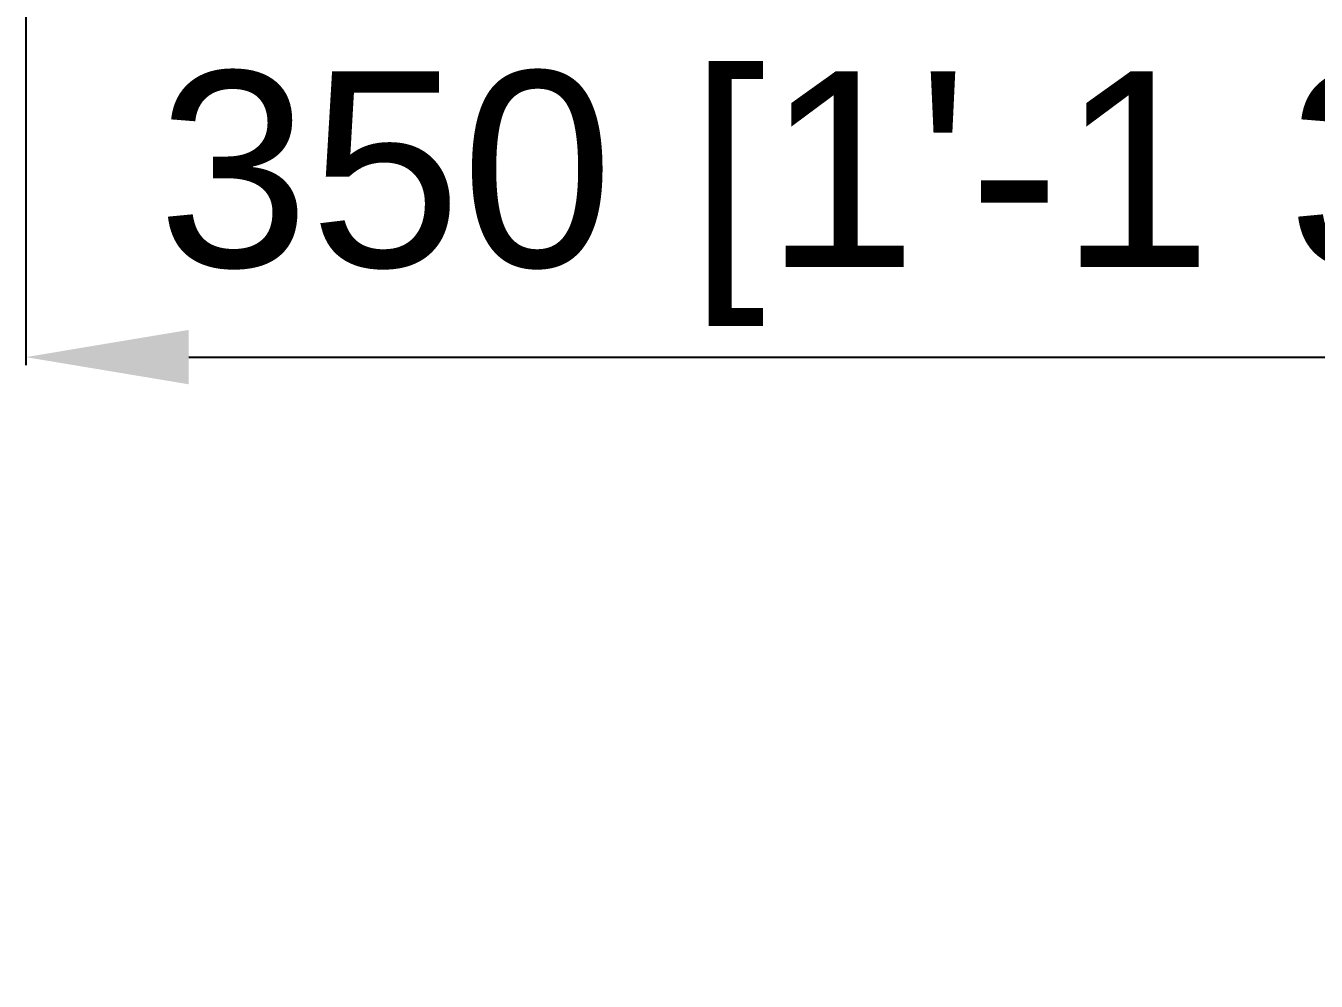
# Model space of a CAD drawing. Header units: millimetres. Extents: x -1070 to 42146, y 1440 to 12921.
# Drawn here: x 2132.6 to 2330.6, y 2617.3 to 2763.9 of the extents above; entities that cross this region are included whole.
import ezdxf

# ---------------------------------------------------------------- set-up
doc = ezdxf.new("R2010")
doc.units = ezdxf.units.MM
doc.layers.add('DIM', color=4, linetype='Continuous')
doc.styles.get("Standard").update_dxf_attribs({"font": 'arial.ttf'})
doc.dimstyles.new('ISO-200', dxfattribs={"dimtxt": 30, "dimasz": 25, "dimexe": 1.25, "dimexo": 5, "dimgap": 5, "dimtad": 1, "dimtoh": 1, "dimdec": 1, "dimdsep": 46, "dimtxsty": 'Standard', "dimcen": 2.5, "dimadec": 0, "dimazin": 0, "dimtfac": 1, "dimtdec": 1, "dimtmove": 0, "dimatfit": 3, "dimfxl": 1, "dimarcsym": 0})

# ---------------------------------------------------------------- blocks, each defined once
blk = doc.blocks.new('*D67')
at = {"layer": 'Defpoints', "color": 0, "transparency": 16777216}
for p in [(2132.58, 2779.54), (2482.58, 2779.54), (2482.58, 2713.08)]:
    blk.add_point(p, dxfattribs=at)
at = {"layer": 'DIM', "color": 0, "lineweight": -2, "transparency": 16777216}
for p, q in [((2132.58, 2774.54), (2132.58, 2711.83)), ((2482.58, 2774.54), (2482.58, 2711.83)), ((2157.58, 2713.08), (2457.58, 2713.08))]:
    blk.add_line(p, q, dxfattribs=at)
at = {"layer": 'DIM', "color": 0, "transparency": 16777216}
for points in [[(2157.58, 2717.25), (2157.58, 2708.91), (2132.58, 2713.08)], [(2457.58, 2717.25), (2457.58, 2708.91), (2482.58, 2713.08)]]:
    blk.add_solid(points, dxfattribs=at)
at = {"layer": 'DIM', "color": 0, "lineweight": -3, "transparency": 16777216, "insert": (2281.88, 2756.92), "char_height": 30, "attachment_point": 2}
blk.add_mtext('350 [1\'-1 3/4"]', dxfattribs=at)

msp = doc.modelspace()

# ---------------------------------------------------------------- dimensions: what is measured, and where the dimension line sits
at = {"layer": 'DIM', "color": 7, "lineweight": -3}
dim = msp.add_linear_dim(base=(2482.583, 2713.08), p1=(2132.583, 2779.541), p2=(2482.583, 2779.541), dimstyle='ISO-200', dxfattribs=at)
dim.commit()
dim.dimension.update_dxf_attribs({"geometry": '*D67', "text_midpoint": (2281.88, 2713.08), "dimtype": 160})

doc.saveas('drawing.dxf')
